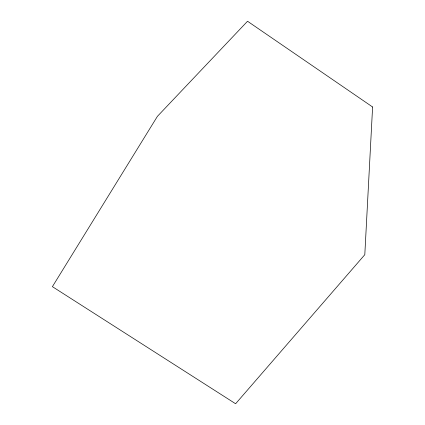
<?xml version="1.0" encoding="UTF-8"?>
<svg xmlns="http://www.w3.org/2000/svg" width="425" height="425" viewBox="0 0 425 425"><rect width="100%" height="100%" fill="white"/><g stroke="black" fill="none" stroke-linecap="round" stroke-linejoin="round"><path stroke-width="0.64" d="M372.598 106.988L364.804 254.692L235.615 403.75L52.403 286.657L157.415 116.344L247.531 21.25L372.598 106.988"/></g></svg>
